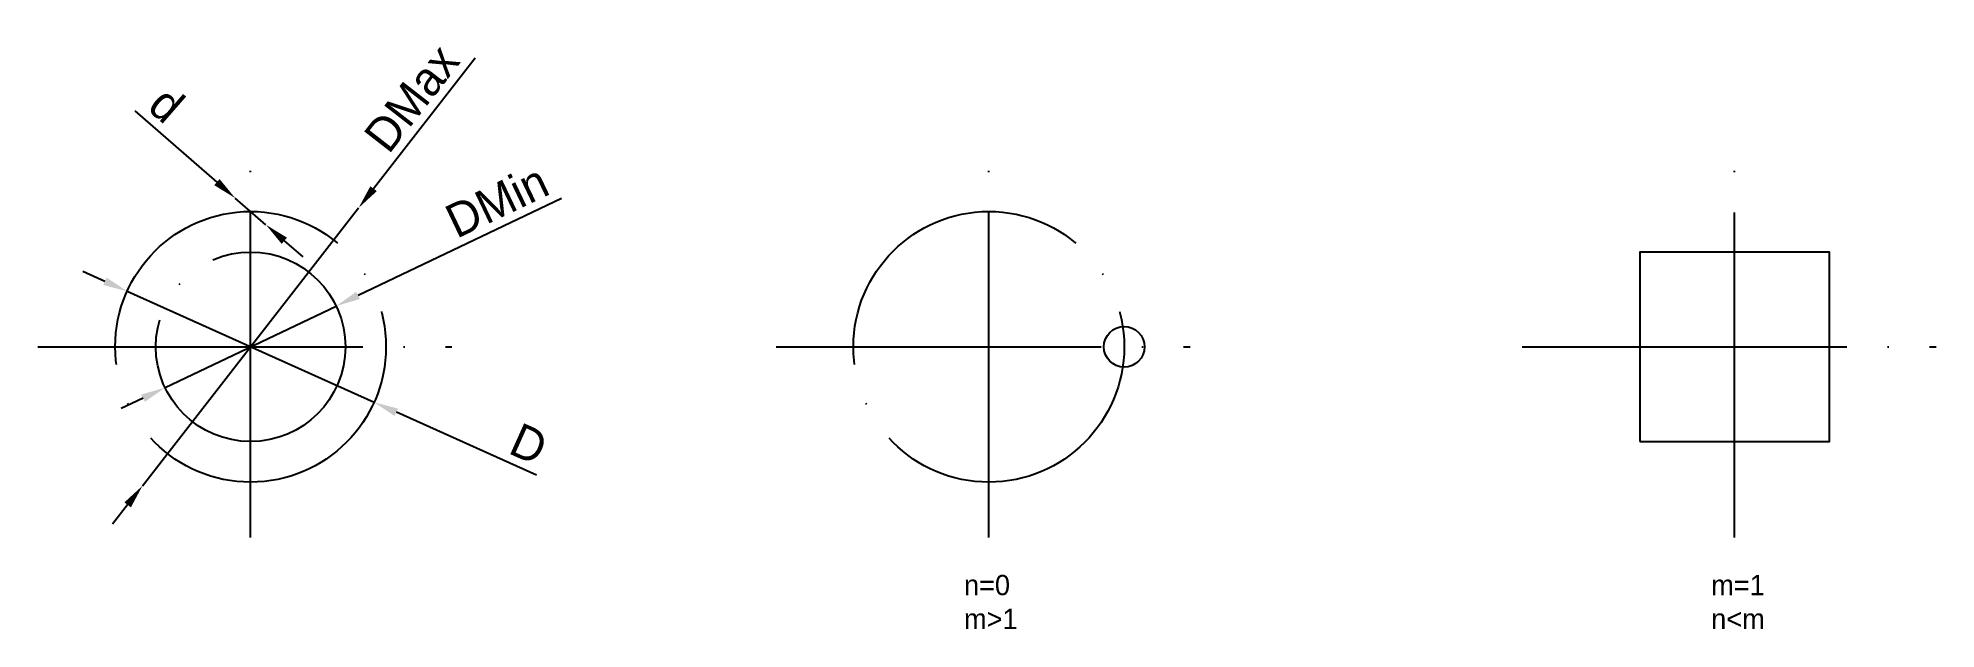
# Model space of a CAD drawing. Header units: millimetres. Extents: x 206 to 346, y 243 to 287.
import ezdxf

# ---------------------------------------------------------------- set-up
doc = ezdxf.new("R2010")
doc.units = ezdxf.units.MM
doc.linetypes.add('ACAD_ISO04W100', pattern=[30, 24, -3, 0, -3])
doc.layers.add('оси', color=220, linetype='ACAD_ISO04W100')
doc.layers.add('Размеры', color=150, linetype='Continuous')
doc.dimstyles.new('ISO-25', dxfattribs={"dimtxt": 2.5, "dimasz": 2.5, "dimexe": 1.25, "dimexo": 0.625, "dimtad": 1, "dimtxsty": 'Standard', "dimcen": 2.5, "dimadec": 0, "dimazin": 0, "dimtfac": 1, "dimtmove": 0, "dimatfit": 3, "dimfxl": 1, "dimarcsym": 0})

# ---------------------------------------------------------------- blocks, each defined once
blk = doc.blocks.new('*D2')
at = {"layer": 'Defpoints', "color": 0}
for p in [(229.6, 273.97), (213.64, 253.44)]:
    blk.add_point(p, dxfattribs=at)
at = {"layer": 'Размеры', "color": 0, "lineweight": -2}
for p, q in [((238.21, 285.03), (230.71, 275.39)), ((213.64, 253.44), (229.6, 273.97)), ((212.54, 252.02), (211.43, 250.6))]:
    blk.add_line(p, q, dxfattribs=at)
at = {"layer": 'Размеры', "color": 0}
for points in [[(230.47, 275.57), (230.95, 275.21), (229.6, 273.97)], [(212.3, 252.21), (212.78, 251.84), (213.64, 253.44)]]:
    blk.add_solid(points, dxfattribs=at)
at = {"layer": 'Размеры', "color": 0, "insert": (233.53, 282.07), "char_height": 2.5, "attachment_point": 5, "rotation": 52.1305}
blk.add_mtext('DMax', dxfattribs=at)
blk = doc.blocks.new('*D3')
at = {"layer": 'Defpoints', "color": 0}
for p in [(227.94, 266.72), (215.31, 260.69)]:
    blk.add_point(p, dxfattribs=at)
at = {"layer": 'Размеры', "color": 0, "lineweight": -2}
for p, q in [((244.58, 274.67), (229.56, 267.5)), ((215.31, 260.69), (227.94, 266.72)), ((213.68, 259.91), (212.06, 259.14))]:
    blk.add_line(p, q, dxfattribs=at)
at = {"layer": 'Размеры', "color": 0}
for points in [[(229.43, 267.77), (229.69, 267.23), (227.94, 266.72)], [(213.55, 260.18), (213.81, 259.64), (215.31, 260.69)]]:
    blk.add_solid(points, dxfattribs=at)
at = {"layer": 'Размеры', "color": 0, "insert": (239.82, 274.48), "char_height": 2.5, "attachment_point": 5, "rotation": 25.5306}
blk.add_mtext('DMin', dxfattribs=at)
blk = doc.blocks.new('*D4')
at = {"layer": 'Defpoints', "color": 0}
for p in [(220.49, 274.69), (222.76, 272.72)]:
    blk.add_point(p, dxfattribs=at)
at = {"layer": 'Размеры', "color": 0, "lineweight": -2}
for p, q in [((213.08, 281.14), (219.13, 275.87)), ((222.76, 272.72), (220.49, 274.69)), ((224.11, 271.54), (225.47, 270.36))]:
    blk.add_line(p, q, dxfattribs=at)
at = {"layer": 'Размеры', "color": 0}
for points in [[(219.33, 276.1), (218.94, 275.65), (220.49, 274.69)], [(224.31, 271.77), (223.92, 271.31), (222.76, 272.72)]]:
    blk.add_solid(points, dxfattribs=at)
at = {"layer": 'Размеры', "color": 0, "insert": (215.41, 281.6), "char_height": 2.5, "attachment_point": 5, "rotation": 318.9705}
blk.add_mtext('d', dxfattribs=at)
blk = doc.blocks.new('*D5')
at = {"layer": 'Defpoints', "color": 0}
for p in [(212.5, 267.81), (230.74, 259.61)]:
    blk.add_point(p, dxfattribs=at)
at = {"layer": 'Размеры', "color": 0, "lineweight": -2}
for p, q in [((210.86, 268.54), (209.22, 269.28)), ((212.5, 267.81), (230.74, 259.61)), ((242.73, 254.22), (232.39, 258.87))]:
    blk.add_line(p, q, dxfattribs=at)
at = {"layer": 'Размеры', "color": 0}
for points in [[(210.98, 268.82), (210.74, 268.27), (212.5, 267.81)], [(232.51, 259.14), (232.26, 258.6), (230.74, 259.61)]]:
    blk.add_solid(points, dxfattribs=at)
at = {"layer": 'Размеры', "color": 0, "insert": (242.17, 256.53), "char_height": 2.5, "attachment_point": 5, "rotation": 335.8011}
blk.add_mtext('D', dxfattribs=at)

msp = doc.modelspace()

# ---------------------------------------------------------------- linework, layer by layer
msp.add_lwpolyline([(324.247, 256.706), (338.247, 256.706), (338.247, 270.706), (324.247, 270.706)], close=True)
msp.add_circle((286.153, 263.706), 1.5)
at = {"layer": 'оси'}
for p, q in [((221.623, 249.62), (221.623, 278.168)), ((276.153, 249.62), (276.153, 278.168)), ((331.247, 249.62), (331.247, 278.168)), ((205.916, 263.706), (236.499, 263.706)), ((260.445, 263.706), (291.029, 263.706)), ((315.539, 263.706), (346.122, 263.706))]:
    msp.add_line(p, q, dxfattribs=at)
for centre, radius in [((221.623, 263.706), 10), ((276.153, 263.706), 10), ((221.623, 263.706), 7)]:
    msp.add_circle(centre, radius, dxfattribs=at)

# ---------------------------------------------------------------- texts
at = {"layer": 'Размеры', "char_height": 1.5, "width": 6.17865, "attachment_point": 1}
for s, insert in [('n=0\\Pm>1', (274.319, 246.851)), ('m=1\\Pn<m', (329.515, 246.851))]:
    msp.add_mtext(s, dxfattribs=dict(at, insert=insert))

# ---------------------------------------------------------------- dimensions: what is measured, and where the dimension line sits
at = {"layer": 'Размеры'}
dim = msp.add_diameter_dim_2p(p1=(213.643, 253.444), p2=(229.604, 273.969), text='DMax', dimstyle='ISO-25', override={"dimasz": 1.8}, dxfattribs=at)
dim.commit()
dim.dimension.update_dxf_attribs({"geometry": '*D2', "text_midpoint": (233.531, 282.073)})
for p1, p2, text, picture, middle in [((222.755, 272.722), (220.492, 274.691), 'd', '*D4', (214.182, 280.182)), ((215.307, 260.689), (227.94, 266.723), 'DMin', '*D3', (240.63, 272.784)), ((212.502, 267.805), (230.745, 259.607), 'D', '*D5', (241.399, 254.819))]:
    dim = msp.add_diameter_dim_2p(p1=p1, p2=p2, text=text, dimstyle='ISO-25', override={"dimasz": 1.8}, dxfattribs=at)
    dim.commit()
    dim.dimension.update_dxf_attribs({"geometry": picture, "text_midpoint": middle, "dimtype": 163})

doc.saveas('drawing.dxf')
